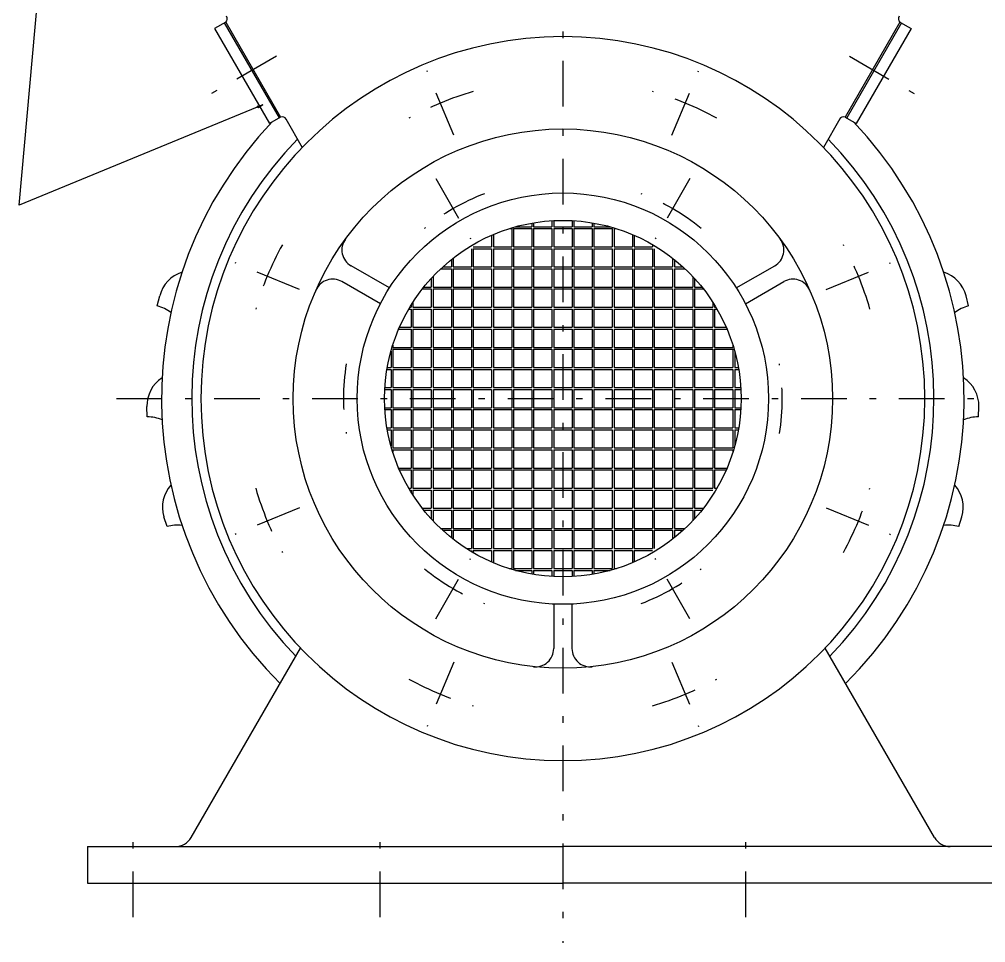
# Model space of a CAD drawing. Header units: millimetres. Extents: x -305 to 2715, y -1492 to 658.
# Drawn here: x 1827 to 2355, y -184 to 321 of the extents above; entities that cross this region are included whole.
import ezdxf

# ---------------------------------------------------------------- set-up
doc = ezdxf.new("R2010")
doc.units = ezdxf.units.MM
doc.header["$LTSCALE"] = 5
doc.linetypes.add('CSN_CERCHOVANA', pattern=[10.7, 5, -2.5, 0.7, -2.5])
for name, color, linetype in [('KOTY', 4, 'Continuous'), ('OSY', 1, 'CSN_CERCHOVANA'), ('SILNA', 7, 'Continuous')]:
    doc.layers.add(name, color=color, linetype=linetype)
doc.styles.add('ZVVZ', font='romand.shx', dxfattribs={"height": 15})
doc.dimstyles.new('PROFI_CSN', dxfattribs={"dimscale": 0, "dimtxt": 3, "dimasz": 3, "dimexe": 1, "dimexo": 0, "dimgap": 1.5, "dimtad": 1, "dimlfac": -1, "dimrnd": 0.5, "dimzin": 9, "dimlunit": 6, "dimtxsty": 'ZVVZ', "dimblk": 'PRCLFILL', "dimcen": 0, "dimclrd": 256, "dimclre": 256, "dimclrt": 256, "dimadec": 1, "dimazin": 2, "dimtm": 1e-09, "dimtfac": 0.6, "dimtmove": 0, "dimatfit": 0, "dimldrblk": 'PRCLFILL', "dimfxl": 0, "dimarcsym": 0})

# ---------------------------------------------------------------- blocks, each defined once
blk = doc.blocks.new('PRCLFILL')
at = {"ltscale": 20}
for p, q in [((-1, 0.17), (0, 0)), ((-1, -0.17), (-1, 0.17)), ((0, 0), (-1, -0.17))]:
    blk.add_line(p, q, dxfattribs=at)
at = {"color": 0, "ltscale": 20}
for p, q in [((-1, 0.15), (-0.87, 0.15)), ((-1, 0.1), (-0.57, 0.1)), ((-1, 0.05), (-0.27, 0.05)), ((-1, 0), (-0.03, 0)), ((-1, -0.05), (-0.33, -0.05)), ((-1, -0.1), (-0.63, -0.1)), ((-1, -0.15), (-0.93, -0.15))]:
    blk.add_line(p, q, dxfattribs=at)

msp = doc.modelspace()

# ---------------------------------------------------------------- linework, layer by layer
at = {"layer": 'OSY'}
for p, q in [((2123.822, 405.367), (2123.822, -183.967)), ((1967.099, 300.93), (1929.625, 279.295)), ((2280.544, 300.93), (2318.018, 279.295)), ((2064.148, 257.676), (2049.556, 292.904)), ((2183.495, 257.676), (2198.087, 292.904)), ((2054.289, 234.045), (2073.354, 201.023)), ((2193.354, 234.045), (2174.289, 201.023)), ((1979.757, 173.284), (1944.529, 187.877)), ((2267.886, 173.284), (2303.115, 187.877)), ((1879.642, 113.611), (2374.413, 113.611)), ((1979.757, 53.937), (1944.529, 39.345)), ((2267.886, 53.937), (2303.115, 39.345)), ((2054.289, -6.823), (2073.354, 26.199)), ((2193.354, -6.823), (2174.289, 26.199)), ((2064.148, -30.454), (2049.556, -65.682)), ((2183.495, -30.454), (2198.087, -65.682)), ((1888.822, -170.002), (1888.822, -118.474)), ((2023.822, -170.002), (2023.822, -118.474)), ((2223.822, -170.002), (2223.822, -118.474))]:
    msp.add_line(p, q, dxfattribs=at)
for radius, start, end in [(175, 106.25477, 118.74523), (175, 61.25477, 73.74523), (120, 110.88728, 129.11272), (120, 50.88728, 69.11272), (175, 151.25477, 163.74523), (175, 16.25477, 28.74523), (120, 170.88728, 189.11272), (120, 350.88728, 9.11272), (175, 196.25477, 208.74523), (175, 331.25477, 343.74523), (120, 230.88728, 249.11272), (120, 290.88728, 309.11272), (175, 241.25477, 253.74523), (175, 286.25477, 298.74523)]:
    msp.add_arc((2123.822, 113.611), radius, start, end, dxfattribs=at)
at = {"layer": 'SILNA'}
for p, q in [((1939.421, 319.592), (1933.359, 316.092)), ((1938.555, 319.092), (1968.555, 267.13)), ((1939.421, 319.592), (1969.421, 267.63)), ((2308.222, 319.592), (2278.222, 267.63)), ((2309.088, 319.092), (2279.088, 267.13)), ((2308.222, 319.592), (2314.284, 316.092)), ((1933.359, 316.092), (1963.359, 264.13)), ((2314.284, 316.092), (2284.284, 264.13)), ((1969.421, 267.63), (1963.359, 264.13)), ((1972.303, 266.638), (1981.299, 251.057)), ((2275.34, 266.638), (2266.344, 251.057)), ((2278.222, 267.63), (2284.284, 264.13)), ((2094.599, 206.629), (2095.839, 206.629)), ((2095.839, 206.629), (2095.839, 196.629)), ((2096.839, 206.629), (2106.839, 206.629)), ((2096.839, 206.629), (2096.839, 196.629)), ((2097.997, 207.629), (2106.839, 207.629)), ((2106.839, 209.621), (2106.839, 207.629)), ((2106.839, 206.629), (2106.839, 196.629)), ((2107.839, 209.792), (2107.839, 207.629)), ((2107.839, 207.629), (2117.839, 207.629)), ((2107.839, 206.629), (2107.839, 196.629)), ((2107.839, 206.629), (2117.839, 206.629)), ((2117.839, 210.927), (2117.839, 207.629)), ((2117.839, 206.629), (2117.839, 196.629)), ((2118.839, 210.984), (2118.839, 207.629)), ((2118.839, 207.629), (2128.839, 207.629)), ((2118.839, 206.629), (2128.839, 206.629)), ((2118.839, 206.629), (2118.839, 196.629)), ((2128.839, 210.982), (2128.839, 207.629)), ((2128.839, 206.629), (2128.839, 196.629)), ((2129.839, 210.925), (2129.839, 207.629)), ((2129.839, 207.629), (2139.839, 207.629)), ((2129.839, 206.629), (2139.839, 206.629)), ((2129.839, 206.629), (2129.839, 196.629)), ((2139.839, 209.786), (2139.839, 207.629)), ((2139.839, 206.629), (2139.839, 196.629)), ((2140.839, 209.614), (2140.839, 207.629)), ((2140.839, 207.629), (2149.647, 207.629)), ((2140.839, 206.629), (2150.839, 206.629)), ((2140.839, 206.629), (2140.839, 196.629)), ((2150.839, 206.629), (2150.839, 196.629)), ((2151.839, 206.629), (2151.839, 196.629)), ((2151.839, 206.629), (2153.044, 206.629)), ((2084.839, 202.979), (2084.839, 196.629)), ((2085.839, 203.408), (2085.839, 196.629)), ((2161.839, 203.394), (2161.839, 196.629)), ((2162.839, 202.963), (2162.839, 196.629)), ((2073.839, 195.629), (2073.839, 185.629)), ((2074.839, 196.629), (2084.839, 196.629)), ((2074.839, 195.629), (2084.839, 195.629)), ((2074.839, 195.629), (2074.839, 185.629)), ((2084.839, 195.629), (2084.839, 185.629)), ((2085.839, 196.629), (2095.839, 196.629)), ((2085.839, 195.629), (2085.839, 185.629)), ((2085.839, 195.629), (2095.839, 195.629)), ((2095.839, 195.629), (2095.839, 185.629)), ((2096.839, 196.629), (2106.839, 196.629)), ((2096.839, 195.629), (2096.839, 185.629)), ((2096.839, 195.629), (2106.839, 195.629)), ((2106.839, 195.629), (2106.839, 185.629)), ((2107.839, 196.629), (2117.839, 196.629)), ((2107.839, 195.629), (2107.839, 185.629)), ((2107.839, 195.629), (2117.839, 195.629)), ((2117.839, 195.629), (2117.839, 185.629)), ((2118.839, 196.629), (2128.839, 196.629)), ((2118.839, 195.629), (2118.839, 185.629)), ((2118.839, 195.629), (2128.839, 195.629)), ((2128.839, 195.629), (2128.839, 185.629)), ((2129.839, 196.629), (2139.839, 196.629)), ((2129.839, 195.629), (2139.839, 195.629)), ((2129.839, 195.629), (2129.839, 185.629)), ((2139.839, 195.629), (2139.839, 185.629)), ((2140.839, 196.629), (2150.839, 196.629)), ((2140.839, 195.629), (2140.839, 185.629)), ((2140.839, 195.629), (2150.839, 195.629)), ((2150.839, 195.629), (2150.839, 185.629)), ((2151.839, 196.629), (2161.839, 196.629)), ((2151.839, 195.629), (2151.839, 185.629)), ((2151.839, 195.629), (2161.839, 195.629)), ((2161.839, 195.629), (2161.839, 185.629)), ((2162.839, 196.629), (2172.839, 196.629)), ((2162.839, 195.629), (2162.839, 185.629)), ((2162.839, 195.629), (2172.839, 195.629)), ((2172.839, 197.893), (2172.839, 196.629)), ((2172.839, 195.629), (2172.839, 185.629)), ((2173.839, 195.629), (2173.839, 185.629)), ((2063.839, 190.477), (2063.839, 185.629)), ((2183.839, 190.449), (2183.839, 185.629)), ((2028.99, 174.135), (2007.954, 186.281)), ((2058.097, 185.629), (2062.839, 185.629)), ((2062.839, 189.686), (2062.839, 185.629)), ((2063.839, 185.629), (2073.839, 185.629)), ((2074.839, 185.629), (2084.839, 185.629)), ((2085.839, 185.629), (2095.839, 185.629)), ((2096.839, 185.629), (2106.839, 185.629)), ((2107.839, 185.629), (2117.839, 185.629)), ((2118.839, 185.629), (2128.839, 185.629)), ((2129.839, 185.629), (2139.839, 185.629)), ((2140.839, 185.629), (2150.839, 185.629)), ((2151.839, 185.629), (2161.839, 185.629)), ((2162.839, 185.629), (2172.839, 185.629)), ((2173.839, 185.629), (2183.839, 185.629)), ((2184.839, 189.658), (2184.839, 185.629)), ((2184.839, 185.629), (2189.546, 185.629)), ((2218.653, 174.135), (2239.69, 186.281)), ((2052.839, 180.452), (2052.839, 174.629)), ((2057.018, 184.629), (2062.839, 184.629)), ((2062.839, 184.629), (2062.839, 174.629)), ((2063.839, 184.629), (2073.839, 184.629)), ((2063.839, 184.629), (2063.839, 174.629)), ((2073.839, 184.629), (2073.839, 174.629)), ((2074.839, 184.629), (2084.839, 184.629)), ((2074.839, 184.629), (2074.839, 174.629)), ((2084.839, 184.629), (2084.839, 174.629)), ((2085.839, 184.629), (2095.839, 184.629)), ((2085.839, 184.629), (2085.839, 174.629)), ((2095.839, 184.629), (2095.839, 174.629)), ((2096.839, 184.629), (2106.839, 184.629)), ((2096.839, 184.629), (2096.839, 174.629)), ((2106.839, 184.629), (2106.839, 174.629)), ((2107.839, 184.629), (2107.839, 174.629)), ((2107.839, 184.629), (2117.839, 184.629)), ((2117.839, 184.629), (2117.839, 174.629)), ((2118.839, 184.629), (2128.839, 184.629)), ((2118.839, 184.629), (2118.839, 174.629)), ((2128.839, 184.629), (2128.839, 174.629)), ((2129.839, 184.629), (2139.839, 184.629)), ((2129.839, 184.629), (2129.839, 174.629)), ((2139.839, 184.629), (2139.839, 174.629)), ((2140.839, 184.629), (2150.839, 184.629)), ((2140.839, 184.629), (2140.839, 174.629)), ((2150.839, 184.629), (2150.839, 174.629)), ((2151.839, 184.629), (2161.839, 184.629)), ((2151.839, 184.629), (2151.839, 174.629)), ((2161.839, 184.629), (2161.839, 174.629)), ((2162.839, 184.629), (2172.839, 184.629)), ((2162.839, 184.629), (2162.839, 174.629)), ((2172.839, 184.629), (2172.839, 174.629)), ((2173.839, 184.629), (2183.839, 184.629)), ((2173.839, 184.629), (2173.839, 174.629)), ((2183.839, 184.629), (2183.839, 174.629)), ((2184.839, 184.629), (2184.839, 174.629)), ((2184.839, 184.629), (2190.626, 184.629)), ((2194.839, 180.415), (2194.839, 174.629)), ((2023.99, 165.475), (2002.954, 177.621)), ((2047.775, 174.629), (2051.839, 174.629)), ((2051.839, 179.374), (2051.839, 174.629)), ((2052.839, 174.629), (2062.839, 174.629)), ((2063.839, 174.629), (2073.839, 174.629)), ((2074.839, 174.629), (2084.839, 174.629)), ((2085.839, 174.629), (2095.839, 174.629)), ((2096.839, 174.629), (2106.839, 174.629)), ((2107.839, 174.629), (2117.839, 174.629)), ((2118.839, 174.629), (2128.839, 174.629)), ((2129.839, 174.629), (2139.839, 174.629)), ((2140.839, 174.629), (2150.839, 174.629)), ((2151.839, 174.629), (2161.839, 174.629)), ((2162.839, 174.629), (2172.839, 174.629)), ((2173.839, 174.629), (2183.839, 174.629)), ((2184.839, 174.629), (2194.839, 174.629)), ((2195.839, 179.335), (2195.839, 174.629)), ((2195.839, 174.629), (2199.868, 174.629)), ((2223.653, 165.475), (2244.69, 177.621)), ((2046.983, 173.629), (2051.839, 173.629)), ((2051.839, 173.629), (2051.839, 163.629)), ((2052.839, 173.629), (2062.839, 173.629)), ((2052.839, 173.629), (2052.839, 163.629)), ((2062.839, 173.629), (2062.839, 163.629)), ((2063.839, 173.629), (2063.839, 163.629)), ((2063.839, 173.629), (2073.839, 173.629)), ((2073.839, 173.629), (2073.839, 163.629)), ((2074.839, 173.629), (2084.839, 173.629)), ((2074.839, 173.629), (2074.839, 163.629)), ((2084.839, 173.629), (2084.839, 163.629)), ((2085.839, 173.629), (2085.839, 163.629)), ((2085.839, 173.629), (2095.839, 173.629)), ((2095.839, 173.629), (2095.839, 163.629)), ((2096.839, 173.629), (2106.839, 173.629)), ((2096.839, 173.629), (2096.839, 163.629)), ((2106.839, 173.629), (2106.839, 163.629)), ((2107.839, 173.629), (2107.839, 163.629)), ((2107.839, 173.629), (2117.839, 173.629)), ((2117.839, 173.629), (2117.839, 163.629)), ((2118.839, 173.629), (2118.839, 163.629)), ((2118.839, 173.629), (2128.839, 173.629)), ((2128.839, 173.629), (2128.839, 163.629)), ((2129.839, 173.629), (2139.839, 173.629)), ((2129.839, 173.629), (2129.839, 163.629)), ((2139.839, 173.629), (2139.839, 163.629)), ((2140.839, 173.629), (2140.839, 163.629)), ((2140.839, 173.629), (2150.839, 173.629)), ((2150.839, 173.629), (2150.839, 163.629)), ((2151.839, 173.629), (2161.839, 173.629)), ((2151.839, 173.629), (2151.839, 163.629)), ((2161.839, 173.629), (2161.839, 163.629)), ((2162.839, 173.629), (2162.839, 163.629)), ((2162.839, 173.629), (2172.839, 173.629)), ((2172.839, 173.629), (2172.839, 163.629)), ((2173.839, 173.629), (2183.839, 173.629)), ((2173.839, 173.629), (2173.839, 163.629)), ((2183.839, 173.629), (2183.839, 163.629)), ((2184.839, 173.629), (2184.839, 163.629)), ((2184.839, 173.629), (2194.839, 173.629)), ((2194.839, 173.629), (2194.839, 163.629)), ((2195.839, 173.629), (2195.839, 163.629)), ((2195.839, 173.629), (2200.66, 173.629)), ((2040.839, 164.799), (2040.839, 163.629)), ((2041.839, 166.385), (2041.839, 163.629)), ((2205.839, 166.331), (2205.839, 163.629)), ((2206.839, 164.741), (2206.839, 163.629)), ((2039.539, 162.629), (2040.839, 162.629)), ((2040.129, 163.629), (2040.839, 163.629)), ((2040.839, 162.629), (2040.839, 152.629)), ((2041.839, 163.629), (2051.839, 163.629)), ((2041.839, 162.629), (2041.839, 152.629)), ((2041.839, 162.629), (2051.839, 162.629)), ((2051.839, 162.629), (2051.839, 152.629)), ((2052.839, 163.629), (2062.839, 163.629)), ((2052.839, 162.629), (2062.839, 162.629)), ((2052.839, 162.629), (2052.839, 152.629)), ((2062.839, 162.629), (2062.839, 152.629)), ((2063.839, 163.629), (2073.839, 163.629)), ((2063.839, 162.629), (2073.839, 162.629)), ((2063.839, 162.629), (2063.839, 152.629)), ((2073.839, 162.629), (2073.839, 152.629)), ((2074.839, 163.629), (2084.839, 163.629)), ((2074.839, 162.629), (2084.839, 162.629)), ((2074.839, 162.629), (2074.839, 152.629)), ((2084.839, 162.629), (2084.839, 152.629)), ((2085.839, 163.629), (2095.839, 163.629)), ((2085.839, 162.629), (2095.839, 162.629)), ((2085.839, 162.629), (2085.839, 152.629)), ((2095.839, 162.629), (2095.839, 152.629)), ((2096.839, 163.629), (2106.839, 163.629)), ((2096.839, 162.629), (2106.839, 162.629)), ((2096.839, 162.629), (2096.839, 152.629)), ((2106.839, 162.629), (2106.839, 152.629)), ((2107.839, 163.629), (2117.839, 163.629)), ((2107.839, 162.629), (2107.839, 152.629)), ((2107.839, 162.629), (2117.839, 162.629)), ((2117.839, 162.629), (2117.839, 152.629)), ((2118.839, 163.629), (2128.839, 163.629)), ((2118.839, 162.629), (2128.839, 162.629)), ((2118.839, 162.629), (2118.839, 152.629)), ((2128.839, 162.629), (2128.839, 152.629)), ((2129.839, 163.629), (2139.839, 163.629)), ((2129.839, 162.629), (2139.839, 162.629)), ((2129.839, 162.629), (2129.839, 152.629)), ((2139.839, 162.629), (2139.839, 152.629)), ((2140.839, 163.629), (2150.839, 163.629)), ((2140.839, 162.629), (2150.839, 162.629)), ((2140.839, 162.629), (2140.839, 152.629)), ((2150.839, 162.629), (2150.839, 152.629)), ((2151.839, 163.629), (2161.839, 163.629)), ((2151.839, 162.629), (2161.839, 162.629)), ((2151.839, 162.629), (2151.839, 152.629)), ((2161.839, 162.629), (2161.839, 152.629)), ((2162.839, 163.629), (2172.839, 163.629)), ((2162.839, 162.629), (2172.839, 162.629)), ((2162.839, 162.629), (2162.839, 152.629)), ((2172.839, 162.629), (2172.839, 152.629)), ((2173.839, 163.629), (2183.839, 163.629)), ((2173.839, 162.629), (2183.839, 162.629)), ((2173.839, 162.629), (2173.839, 152.629)), ((2183.839, 162.629), (2183.839, 152.629)), ((2184.839, 163.629), (2194.839, 163.629)), ((2184.839, 162.629), (2184.839, 152.629)), ((2184.839, 162.629), (2194.839, 162.629)), ((2194.839, 162.629), (2194.839, 152.629)), ((2195.839, 163.629), (2205.839, 163.629)), ((2195.839, 162.629), (2205.839, 162.629)), ((2195.839, 162.629), (2195.839, 152.629)), ((2205.839, 162.629), (2205.839, 152.629)), ((2206.839, 163.629), (2207.515, 163.629)), ((2206.839, 162.629), (2206.839, 152.629)), ((2206.839, 162.629), (2208.104, 162.629)), ((2034.039, 151.629), (2040.839, 151.629)), ((2034.469, 152.629), (2040.839, 152.629)), ((2040.839, 151.629), (2040.839, 141.629)), ((2041.839, 152.629), (2051.839, 152.629)), ((2041.839, 151.629), (2041.839, 141.629)), ((2041.839, 151.629), (2051.839, 151.629)), ((2051.839, 151.629), (2051.839, 141.629)), ((2052.839, 152.629), (2062.839, 152.629)), ((2052.839, 151.629), (2052.839, 141.629)), ((2052.839, 151.629), (2062.839, 151.629)), ((2062.839, 151.629), (2062.839, 141.629)), ((2063.839, 152.629), (2073.839, 152.629)), ((2063.839, 151.629), (2063.839, 141.629)), ((2063.839, 151.629), (2073.839, 151.629)), ((2073.839, 151.629), (2073.839, 141.629)), ((2074.839, 152.629), (2084.839, 152.629)), ((2074.839, 151.629), (2074.839, 141.629)), ((2074.839, 151.629), (2084.839, 151.629)), ((2084.839, 151.629), (2084.839, 141.629)), ((2085.839, 152.629), (2095.839, 152.629)), ((2085.839, 151.629), (2085.839, 141.629)), ((2085.839, 151.629), (2095.839, 151.629)), ((2095.839, 151.629), (2095.839, 141.629)), ((2096.839, 152.629), (2106.839, 152.629)), ((2096.839, 151.629), (2096.839, 141.629)), ((2096.839, 151.629), (2106.839, 151.629)), ((2106.839, 151.629), (2106.839, 141.629)), ((2107.839, 152.629), (2117.839, 152.629)), ((2107.839, 151.629), (2107.839, 141.629)), ((2107.839, 151.629), (2117.839, 151.629)), ((2117.839, 151.629), (2117.839, 141.629)), ((2118.839, 152.629), (2128.839, 152.629)), ((2118.839, 151.629), (2118.839, 141.629)), ((2118.839, 151.629), (2128.839, 151.629)), ((2128.839, 151.629), (2128.839, 141.629)), ((2129.839, 152.629), (2139.839, 152.629)), ((2129.839, 151.629), (2129.839, 141.629)), ((2129.839, 151.629), (2139.839, 151.629)), ((2139.839, 151.629), (2139.839, 141.629)), ((2140.839, 152.629), (2150.839, 152.629)), ((2140.839, 151.629), (2140.839, 141.629)), ((2140.839, 151.629), (2150.839, 151.629)), ((2150.839, 151.629), (2150.839, 141.629)), ((2151.839, 152.629), (2161.839, 152.629)), ((2151.839, 151.629), (2151.839, 141.629)), ((2151.839, 151.629), (2161.839, 151.629)), ((2161.839, 151.629), (2161.839, 141.629)), ((2162.839, 152.629), (2172.839, 152.629)), ((2162.839, 151.629), (2162.839, 141.629)), ((2162.839, 151.629), (2172.839, 151.629)), ((2172.839, 151.629), (2172.839, 141.629)), ((2173.839, 152.629), (2183.839, 152.629)), ((2173.839, 151.629), (2173.839, 141.629)), ((2173.839, 151.629), (2183.839, 151.629)), ((2183.839, 151.629), (2183.839, 141.629)), ((2184.839, 152.629), (2194.839, 152.629)), ((2184.839, 151.629), (2184.839, 141.629)), ((2184.839, 151.629), (2194.839, 151.629)), ((2194.839, 151.629), (2194.839, 141.629)), ((2195.839, 152.629), (2205.839, 152.629)), ((2195.839, 151.629), (2195.839, 141.629)), ((2195.839, 151.629), (2205.839, 151.629)), ((2205.839, 151.629), (2205.839, 141.629)), ((2206.839, 152.629), (2213.174, 152.629)), ((2206.839, 151.629), (2206.839, 141.629)), ((2206.839, 151.629), (2213.604, 151.629)), ((2030.839, 142.946), (2030.839, 141.629)), ((2216.839, 142.834), (2216.839, 141.629)), ((2029.839, 139.564), (2029.839, 130.629)), ((2030.839, 141.629), (2040.839, 141.629)), ((2030.839, 140.629), (2030.839, 130.629)), ((2030.839, 140.629), (2040.839, 140.629)), ((2040.839, 140.629), (2040.839, 130.629)), ((2041.839, 141.629), (2051.839, 141.629)), ((2041.839, 140.629), (2041.839, 130.629)), ((2041.839, 140.629), (2051.839, 140.629)), ((2051.839, 140.629), (2051.839, 130.629)), ((2052.839, 141.629), (2062.839, 141.629)), ((2052.839, 140.629), (2062.839, 140.629)), ((2052.839, 140.629), (2052.839, 130.629)), ((2062.839, 140.629), (2062.839, 130.629)), ((2063.839, 141.629), (2073.839, 141.629)), ((2063.839, 140.629), (2073.839, 140.629)), ((2063.839, 140.629), (2063.839, 130.629)), ((2073.839, 140.629), (2073.839, 130.629)), ((2074.839, 141.629), (2084.839, 141.629)), ((2074.839, 140.629), (2084.839, 140.629)), ((2074.839, 140.629), (2074.839, 130.629)), ((2084.839, 140.629), (2084.839, 130.629)), ((2085.839, 141.629), (2095.839, 141.629)), ((2085.839, 140.629), (2095.839, 140.629)), ((2085.839, 140.629), (2085.839, 130.629)), ((2095.839, 140.629), (2095.839, 130.629)), ((2096.839, 141.629), (2106.839, 141.629)), ((2096.839, 140.629), (2106.839, 140.629)), ((2096.839, 140.629), (2096.839, 130.629)), ((2106.839, 140.629), (2106.839, 130.629)), ((2107.839, 141.629), (2117.839, 141.629)), ((2107.839, 140.629), (2107.839, 130.629)), ((2107.839, 140.629), (2117.839, 140.629)), ((2117.839, 140.629), (2117.839, 130.629)), ((2118.839, 141.629), (2128.839, 141.629)), ((2118.839, 140.629), (2128.839, 140.629)), ((2118.839, 140.629), (2118.839, 130.629)), ((2128.839, 140.629), (2128.839, 130.629)), ((2129.839, 141.629), (2139.839, 141.629)), ((2129.839, 140.629), (2139.839, 140.629)), ((2129.839, 140.629), (2129.839, 130.629)), ((2139.839, 140.629), (2139.839, 130.629)), ((2140.839, 141.629), (2150.839, 141.629)), ((2140.839, 140.629), (2150.839, 140.629)), ((2140.839, 140.629), (2140.839, 130.629)), ((2150.839, 140.629), (2150.839, 130.629)), ((2151.839, 141.629), (2161.839, 141.629)), ((2151.839, 140.629), (2161.839, 140.629)), ((2151.839, 140.629), (2151.839, 130.629)), ((2161.839, 140.629), (2161.839, 130.629)), ((2162.839, 141.629), (2172.839, 141.629)), ((2162.839, 140.629), (2172.839, 140.629)), ((2162.839, 140.629), (2162.839, 130.629)), ((2172.839, 140.629), (2172.839, 130.629)), ((2173.839, 141.629), (2183.839, 141.629)), ((2173.839, 140.629), (2183.839, 140.629)), ((2173.839, 140.629), (2173.839, 130.629)), ((2183.839, 140.629), (2183.839, 130.629)), ((2184.839, 141.629), (2194.839, 141.629)), ((2184.839, 140.629), (2184.839, 130.629)), ((2184.839, 140.629), (2194.839, 140.629)), ((2194.839, 140.629), (2194.839, 130.629)), ((2195.839, 141.629), (2205.839, 141.629)), ((2195.839, 140.629), (2205.839, 140.629)), ((2195.839, 140.629), (2195.839, 130.629)), ((2205.839, 140.629), (2205.839, 130.629)), ((2206.839, 141.629), (2216.839, 141.629)), ((2206.839, 140.629), (2216.839, 140.629)), ((2206.839, 140.629), (2206.839, 130.629)), ((2216.839, 140.629), (2216.839, 130.629)), ((2217.839, 139.436), (2217.839, 130.629)), ((2027.646, 129.629), (2029.839, 129.629)), ((2027.818, 130.629), (2029.839, 130.629)), ((2029.839, 129.629), (2029.839, 119.629)), ((2030.839, 130.629), (2040.839, 130.629)), ((2030.839, 129.629), (2030.839, 119.629)), ((2030.839, 129.629), (2040.839, 129.629)), ((2040.839, 129.629), (2040.839, 119.629)), ((2041.839, 130.629), (2051.839, 130.629)), ((2041.839, 129.629), (2041.839, 119.629)), ((2041.839, 129.629), (2051.839, 129.629)), ((2051.839, 129.629), (2051.839, 119.629)), ((2052.839, 130.629), (2062.839, 130.629)), ((2052.839, 129.629), (2062.839, 129.629)), ((2052.839, 129.629), (2052.839, 119.629)), ((2062.839, 129.629), (2062.839, 119.629)), ((2063.839, 130.629), (2073.839, 130.629)), ((2063.839, 129.629), (2063.839, 119.629)), ((2063.839, 129.629), (2073.839, 129.629)), ((2073.839, 129.629), (2073.839, 119.629)), ((2074.839, 130.629), (2084.839, 130.629)), ((2074.839, 129.629), (2084.839, 129.629)), ((2074.839, 129.629), (2074.839, 119.629)), ((2084.839, 129.629), (2084.839, 119.629)), ((2085.839, 130.629), (2095.839, 130.629)), ((2085.839, 129.629), (2085.839, 119.629)), ((2085.839, 129.629), (2095.839, 129.629)), ((2095.839, 129.629), (2095.839, 119.629)), ((2096.839, 130.629), (2106.839, 130.629)), ((2096.839, 129.629), (2106.839, 129.629)), ((2096.839, 129.629), (2096.839, 119.629)), ((2106.839, 129.629), (2106.839, 119.629)), ((2107.839, 130.629), (2117.839, 130.629)), ((2107.839, 129.629), (2107.839, 119.629)), ((2107.839, 129.629), (2117.839, 129.629)), ((2117.839, 129.629), (2117.839, 119.629)), ((2118.839, 130.629), (2128.839, 130.629)), ((2118.839, 129.629), (2118.839, 119.629)), ((2118.839, 129.629), (2128.839, 129.629)), ((2128.839, 129.629), (2128.839, 119.629)), ((2129.839, 130.629), (2139.839, 130.629)), ((2129.839, 129.629), (2139.839, 129.629)), ((2129.839, 129.629), (2129.839, 119.629)), ((2139.839, 129.629), (2139.839, 119.629)), ((2140.839, 130.629), (2150.839, 130.629)), ((2140.839, 129.629), (2140.839, 119.629)), ((2140.839, 129.629), (2150.839, 129.629)), ((2150.839, 129.629), (2150.839, 119.629)), ((2151.839, 130.629), (2161.839, 130.629)), ((2151.839, 129.629), (2161.839, 129.629)), ((2151.839, 129.629), (2151.839, 119.629)), ((2161.839, 129.629), (2161.839, 119.629)), ((2162.839, 130.629), (2172.839, 130.629)), ((2162.839, 129.629), (2162.839, 119.629)), ((2162.839, 129.629), (2172.839, 129.629)), ((2172.839, 129.629), (2172.839, 119.629)), ((2173.839, 130.629), (2183.839, 130.629)), ((2173.839, 129.629), (2183.839, 129.629)), ((2173.839, 129.629), (2173.839, 119.629)), ((2183.839, 129.629), (2183.839, 119.629)), ((2184.839, 130.629), (2194.839, 130.629)), ((2184.839, 129.629), (2184.839, 119.629)), ((2184.839, 129.629), (2194.839, 129.629)), ((2194.839, 129.629), (2194.839, 119.629)), ((2195.839, 130.629), (2205.839, 130.629)), ((2195.839, 129.629), (2195.839, 119.629)), ((2195.839, 129.629), (2205.839, 129.629)), ((2205.839, 129.629), (2205.839, 119.629)), ((2206.839, 130.629), (2216.839, 130.629)), ((2206.839, 129.629), (2216.839, 129.629)), ((2206.839, 129.629), (2206.839, 119.629)), ((2216.839, 129.629), (2216.839, 119.629)), ((2217.839, 130.629), (2219.825, 130.629)), ((2217.839, 129.629), (2217.839, 119.629)), ((2217.839, 129.629), (2219.997, 129.629)), ((2026.451, 118.629), (2029.839, 118.629)), ((2026.508, 119.629), (2029.839, 119.629)), ((2029.839, 118.629), (2029.839, 108.629)), ((2030.839, 119.629), (2040.839, 119.629)), ((2030.839, 118.629), (2030.839, 108.629)), ((2030.839, 118.629), (2040.839, 118.629)), ((2040.839, 118.629), (2040.839, 108.629)), ((2041.839, 119.629), (2051.839, 119.629)), ((2041.839, 118.629), (2041.839, 108.629)), ((2041.839, 118.629), (2051.839, 118.629)), ((2051.839, 118.629), (2051.839, 108.629)), ((2052.839, 119.629), (2062.839, 119.629)), ((2052.839, 118.629), (2062.839, 118.629)), ((2052.839, 118.629), (2052.839, 108.629)), ((2062.839, 118.629), (2062.839, 108.629)), ((2063.839, 119.629), (2073.839, 119.629)), ((2063.839, 118.629), (2073.839, 118.629)), ((2063.839, 118.629), (2063.839, 108.629)), ((2073.839, 118.629), (2073.839, 108.629)), ((2074.839, 119.629), (2084.839, 119.629)), ((2074.839, 118.629), (2084.839, 118.629)), ((2074.839, 118.629), (2074.839, 108.629)), ((2084.839, 118.629), (2084.839, 108.629)), ((2085.839, 119.629), (2095.839, 119.629)), ((2085.839, 118.629), (2095.839, 118.629)), ((2085.839, 118.629), (2085.839, 108.629)), ((2095.839, 118.629), (2095.839, 108.629)), ((2096.839, 119.629), (2106.839, 119.629)), ((2096.839, 118.629), (2106.839, 118.629)), ((2096.839, 118.629), (2096.839, 108.629)), ((2106.839, 118.629), (2106.839, 108.629)), ((2107.839, 119.629), (2117.839, 119.629)), ((2107.839, 118.629), (2107.839, 108.629)), ((2107.839, 118.629), (2117.839, 118.629)), ((2117.839, 118.629), (2117.839, 108.629)), ((2118.839, 119.629), (2128.839, 119.629)), ((2118.839, 118.629), (2128.839, 118.629)), ((2118.839, 118.629), (2118.839, 108.629)), ((2128.839, 118.629), (2128.839, 108.629)), ((2129.839, 119.629), (2139.839, 119.629)), ((2129.839, 118.629), (2139.839, 118.629)), ((2129.839, 118.629), (2129.839, 108.629)), ((2139.839, 118.629), (2139.839, 108.629)), ((2140.839, 119.629), (2150.839, 119.629)), ((2140.839, 118.629), (2150.839, 118.629)), ((2140.839, 118.629), (2140.839, 108.629)), ((2150.839, 118.629), (2150.839, 108.629)), ((2151.839, 119.629), (2161.839, 119.629)), ((2151.839, 118.629), (2161.839, 118.629)), ((2151.839, 118.629), (2151.839, 108.629)), ((2161.839, 118.629), (2161.839, 108.629)), ((2162.839, 119.629), (2172.839, 119.629)), ((2162.839, 118.629), (2172.839, 118.629)), ((2162.839, 118.629), (2162.839, 108.629)), ((2172.839, 118.629), (2172.839, 108.629)), ((2173.839, 119.629), (2183.839, 119.629)), ((2173.839, 118.629), (2183.839, 118.629)), ((2173.839, 118.629), (2173.839, 108.629)), ((2183.839, 118.629), (2183.839, 108.629)), ((2184.839, 119.629), (2194.839, 119.629)), ((2184.839, 118.629), (2184.839, 108.629)), ((2184.839, 118.629), (2194.839, 118.629)), ((2194.839, 118.629), (2194.839, 108.629)), ((2195.839, 119.629), (2205.839, 119.629)), ((2195.839, 118.629), (2205.839, 118.629)), ((2195.839, 118.629), (2195.839, 108.629)), ((2205.839, 118.629), (2205.839, 108.629)), ((2206.839, 119.629), (2216.839, 119.629)), ((2206.839, 118.629), (2216.839, 118.629)), ((2206.839, 118.629), (2206.839, 108.629)), ((2216.839, 118.629), (2216.839, 108.629)), ((2217.839, 119.629), (2221.136, 119.629)), ((2217.839, 118.629), (2217.839, 108.629)), ((2217.839, 118.629), (2221.193, 118.629)), ((2026.449, 108.629), (2029.839, 108.629)), ((2026.505, 107.629), (2029.839, 107.629)), ((2029.839, 107.629), (2029.839, 97.629)), ((2030.839, 108.629), (2040.839, 108.629)), ((2030.839, 107.629), (2030.839, 97.629)), ((2030.839, 107.629), (2040.839, 107.629)), ((2040.839, 107.629), (2040.839, 97.629)), ((2041.839, 108.629), (2051.839, 108.629)), ((2041.839, 107.629), (2041.839, 97.629)), ((2041.839, 107.629), (2051.839, 107.629)), ((2051.839, 107.629), (2051.839, 97.629)), ((2052.839, 108.629), (2062.839, 108.629)), ((2052.839, 107.629), (2052.839, 97.629)), ((2052.839, 107.629), (2062.839, 107.629)), ((2062.839, 107.629), (2062.839, 97.629)), ((2063.839, 108.629), (2073.839, 108.629)), ((2063.839, 107.629), (2063.839, 97.629)), ((2063.839, 107.629), (2073.839, 107.629)), ((2073.839, 107.629), (2073.839, 97.629)), ((2074.839, 108.629), (2084.839, 108.629)), ((2074.839, 107.629), (2084.839, 107.629)), ((2074.839, 107.629), (2074.839, 97.629)), ((2084.839, 107.629), (2084.839, 97.629)), ((2085.839, 108.629), (2095.839, 108.629)), ((2085.839, 107.629), (2085.839, 97.629)), ((2085.839, 107.629), (2095.839, 107.629)), ((2095.839, 107.629), (2095.839, 97.629)), ((2096.839, 108.629), (2106.839, 108.629)), ((2096.839, 107.629), (2096.839, 97.629)), ((2096.839, 107.629), (2106.839, 107.629)), ((2106.839, 107.629), (2106.839, 97.629)), ((2107.839, 108.629), (2117.839, 108.629)), ((2107.839, 107.629), (2107.839, 97.629)), ((2107.839, 107.629), (2117.839, 107.629)), ((2117.839, 107.629), (2117.839, 97.629)), ((2118.839, 108.629), (2128.839, 108.629)), ((2118.839, 107.629), (2118.839, 97.629)), ((2118.839, 107.629), (2128.839, 107.629)), ((2128.839, 107.629), (2128.839, 97.629)), ((2129.839, 108.629), (2139.839, 108.629)), ((2129.839, 107.629), (2139.839, 107.629)), ((2129.839, 107.629), (2129.839, 97.629)), ((2139.839, 107.629), (2139.839, 97.629)), ((2140.839, 108.629), (2150.839, 108.629)), ((2140.839, 107.629), (2140.839, 97.629)), ((2140.839, 107.629), (2150.839, 107.629)), ((2150.839, 107.629), (2150.839, 97.629)), ((2151.839, 108.629), (2161.839, 108.629)), ((2151.839, 107.629), (2151.839, 97.629)), ((2151.839, 107.629), (2161.839, 107.629)), ((2161.839, 107.629), (2161.839, 97.629)), ((2162.839, 108.629), (2172.839, 108.629)), ((2162.839, 107.629), (2162.839, 97.629)), ((2162.839, 107.629), (2172.839, 107.629)), ((2172.839, 107.629), (2172.839, 97.629)), ((2173.839, 108.629), (2183.839, 108.629)), ((2173.839, 107.629), (2183.839, 107.629)), ((2173.839, 107.629), (2173.839, 97.629)), ((2183.839, 107.629), (2183.839, 97.629)), ((2184.839, 108.629), (2194.839, 108.629)), ((2184.839, 107.629), (2184.839, 97.629)), ((2184.839, 107.629), (2194.839, 107.629)), ((2194.839, 107.629), (2194.839, 97.629)), ((2195.839, 108.629), (2205.839, 108.629)), ((2195.839, 107.629), (2195.839, 97.629)), ((2195.839, 107.629), (2205.839, 107.629)), ((2205.839, 107.629), (2205.839, 97.629)), ((2206.839, 108.629), (2216.839, 108.629)), ((2206.839, 107.629), (2206.839, 97.629)), ((2206.839, 107.629), (2216.839, 107.629)), ((2216.839, 107.629), (2216.839, 97.629)), ((2217.839, 108.629), (2221.194, 108.629)), ((2217.839, 107.629), (2217.839, 97.629)), ((2217.839, 107.629), (2221.138, 107.629)), ((2027.641, 97.629), (2029.839, 97.629)), ((2027.812, 96.629), (2029.839, 96.629)), ((2029.839, 96.629), (2029.839, 87.658)), ((2030.839, 97.629), (2040.839, 97.629)), ((2030.839, 96.629), (2030.839, 86.629)), ((2030.839, 96.629), (2040.839, 96.629)), ((2040.839, 96.629), (2040.839, 86.629)), ((2041.839, 97.629), (2051.839, 97.629)), ((2041.839, 96.629), (2041.839, 86.629)), ((2041.839, 96.629), (2051.839, 96.629)), ((2051.839, 96.629), (2051.839, 86.629)), ((2052.839, 97.629), (2062.839, 97.629)), ((2052.839, 96.629), (2062.839, 96.629)), ((2052.839, 96.629), (2052.839, 86.629)), ((2062.839, 96.629), (2062.839, 86.629)), ((2063.839, 97.629), (2073.839, 97.629)), ((2063.839, 96.629), (2073.839, 96.629)), ((2063.839, 96.629), (2063.839, 86.629)), ((2073.839, 96.629), (2073.839, 86.629)), ((2074.839, 97.629), (2084.839, 97.629)), ((2074.839, 96.629), (2084.839, 96.629)), ((2074.839, 96.629), (2074.839, 86.629)), ((2084.839, 96.629), (2084.839, 86.629)), ((2085.839, 97.629), (2095.839, 97.629)), ((2085.839, 96.629), (2095.839, 96.629)), ((2085.839, 96.629), (2085.839, 86.629)), ((2095.839, 96.629), (2095.839, 86.629)), ((2096.839, 97.629), (2106.839, 97.629)), ((2096.839, 96.629), (2106.839, 96.629)), ((2096.839, 96.629), (2096.839, 86.629)), ((2106.839, 96.629), (2106.839, 86.629)), ((2107.839, 97.629), (2117.839, 97.629)), ((2107.839, 96.629), (2107.839, 86.629)), ((2107.839, 96.629), (2117.839, 96.629)), ((2117.839, 96.629), (2117.839, 86.629)), ((2118.839, 97.629), (2128.839, 97.629)), ((2118.839, 96.629), (2128.839, 96.629)), ((2118.839, 96.629), (2118.839, 86.629)), ((2128.839, 96.629), (2128.839, 86.629)), ((2129.839, 97.629), (2139.839, 97.629)), ((2129.839, 96.629), (2139.839, 96.629)), ((2129.839, 96.629), (2129.839, 86.629)), ((2139.839, 96.629), (2139.839, 86.629)), ((2140.839, 97.629), (2150.839, 97.629)), ((2140.839, 96.629), (2150.839, 96.629)), ((2140.839, 96.629), (2140.839, 86.629)), ((2150.839, 96.629), (2150.839, 86.629)), ((2151.839, 97.629), (2161.839, 97.629)), ((2151.839, 96.629), (2161.839, 96.629)), ((2151.839, 96.629), (2151.839, 86.629)), ((2161.839, 96.629), (2161.839, 86.629)), ((2162.839, 97.629), (2172.839, 97.629)), ((2162.839, 96.629), (2172.839, 96.629)), ((2162.839, 96.629), (2162.839, 86.629)), ((2172.839, 96.629), (2172.839, 86.629)), ((2173.839, 97.629), (2183.839, 97.629)), ((2173.839, 96.629), (2183.839, 96.629)), ((2173.839, 96.629), (2173.839, 86.629)), ((2183.839, 96.629), (2183.839, 86.629)), ((2184.839, 97.629), (2194.839, 97.629)), ((2184.839, 96.629), (2184.839, 86.629)), ((2184.839, 96.629), (2194.839, 96.629)), ((2194.839, 96.629), (2194.839, 86.629)), ((2195.839, 97.629), (2205.839, 97.629)), ((2195.839, 96.629), (2205.839, 96.629)), ((2195.839, 96.629), (2195.839, 86.629)), ((2205.839, 96.629), (2205.839, 86.629)), ((2206.839, 97.629), (2216.839, 97.629)), ((2206.839, 96.629), (2216.839, 96.629)), ((2206.839, 96.629), (2206.839, 86.629)), ((2216.839, 96.629), (2216.839, 86.629)), ((2217.839, 97.629), (2220.003, 97.629)), ((2217.839, 96.629), (2217.839, 87.786)), ((2217.839, 96.629), (2219.831, 96.629)), ((2030.839, 86.629), (2040.839, 86.629)), ((2030.839, 85.629), (2040.839, 85.629)), ((2030.839, 85.629), (2030.839, 84.276)), ((2040.839, 85.629), (2040.839, 75.629)), ((2041.839, 86.629), (2051.839, 86.629)), ((2041.839, 85.629), (2041.839, 75.629)), ((2041.839, 85.629), (2051.839, 85.629)), ((2051.839, 85.629), (2051.839, 75.629)), ((2052.839, 86.629), (2062.839, 86.629)), ((2052.839, 85.629), (2062.839, 85.629)), ((2052.839, 85.629), (2052.839, 75.629)), ((2062.839, 85.629), (2062.839, 75.629)), ((2063.839, 86.629), (2073.839, 86.629)), ((2063.839, 85.629), (2063.839, 75.629)), ((2063.839, 85.629), (2073.839, 85.629)), ((2073.839, 85.629), (2073.839, 75.629)), ((2074.839, 86.629), (2084.839, 86.629)), ((2074.839, 85.629), (2084.839, 85.629)), ((2074.839, 85.629), (2074.839, 75.629)), ((2084.839, 85.629), (2084.839, 75.629)), ((2085.839, 86.629), (2095.839, 86.629)), ((2085.839, 85.629), (2085.839, 75.629)), ((2085.839, 85.629), (2095.839, 85.629)), ((2095.839, 85.629), (2095.839, 75.629)), ((2096.839, 86.629), (2106.839, 86.629)), ((2096.839, 85.629), (2106.839, 85.629)), ((2096.839, 85.629), (2096.839, 75.629)), ((2106.839, 85.629), (2106.839, 75.629)), ((2107.839, 86.629), (2117.839, 86.629)), ((2107.839, 85.629), (2107.839, 75.629)), ((2107.839, 85.629), (2117.839, 85.629)), ((2117.839, 85.629), (2117.839, 75.629)), ((2118.839, 86.629), (2128.839, 86.629)), ((2118.839, 85.629), (2118.839, 75.629)), ((2118.839, 85.629), (2128.839, 85.629)), ((2128.839, 85.629), (2128.839, 75.629)), ((2129.839, 86.629), (2139.839, 86.629)), ((2129.839, 85.629), (2139.839, 85.629)), ((2129.839, 85.629), (2129.839, 75.629)), ((2139.839, 85.629), (2139.839, 75.629)), ((2140.839, 86.629), (2150.839, 86.629)), ((2140.839, 85.629), (2140.839, 75.629)), ((2140.839, 85.629), (2150.839, 85.629)), ((2150.839, 85.629), (2150.839, 75.629)), ((2151.839, 86.629), (2161.839, 86.629)), ((2151.839, 85.629), (2161.839, 85.629)), ((2151.839, 85.629), (2151.839, 75.629)), ((2161.839, 85.629), (2161.839, 75.629)), ((2162.839, 86.629), (2172.839, 86.629)), ((2162.839, 85.629), (2162.839, 75.629)), ((2162.839, 85.629), (2172.839, 85.629)), ((2172.839, 85.629), (2172.839, 75.629)), ((2173.839, 86.629), (2183.839, 86.629)), ((2173.839, 85.629), (2183.839, 85.629)), ((2173.839, 85.629), (2173.839, 75.629)), ((2183.839, 85.629), (2183.839, 75.629)), ((2184.839, 86.629), (2194.839, 86.629)), ((2184.839, 85.629), (2184.839, 75.629)), ((2184.839, 85.629), (2194.839, 85.629)), ((2194.839, 85.629), (2194.839, 75.629)), ((2195.839, 86.629), (2205.839, 86.629)), ((2195.839, 85.629), (2195.839, 75.629)), ((2195.839, 85.629), (2205.839, 85.629)), ((2205.839, 85.629), (2205.839, 75.629)), ((2206.839, 86.629), (2216.839, 86.629)), ((2206.839, 85.629), (2216.839, 85.629)), ((2206.839, 85.629), (2206.839, 75.629)), ((2216.839, 85.629), (2216.839, 84.388)), ((2034.024, 75.629), (2040.839, 75.629)), ((2034.454, 74.629), (2040.839, 74.629)), ((2040.839, 74.629), (2040.839, 64.629)), ((2041.839, 75.629), (2051.839, 75.629)), ((2041.839, 74.629), (2041.839, 64.629)), ((2041.839, 74.629), (2051.839, 74.629)), ((2051.839, 74.629), (2051.839, 64.629)), ((2052.839, 75.629), (2062.839, 75.629)), ((2052.839, 74.629), (2062.839, 74.629)), ((2052.839, 74.629), (2052.839, 64.629)), ((2062.839, 74.629), (2062.839, 64.629)), ((2063.839, 75.629), (2073.839, 75.629)), ((2063.839, 74.629), (2073.839, 74.629)), ((2063.839, 74.629), (2063.839, 64.629)), ((2073.839, 74.629), (2073.839, 64.629)), ((2074.839, 75.629), (2084.839, 75.629)), ((2074.839, 74.629), (2084.839, 74.629)), ((2074.839, 74.629), (2074.839, 64.629)), ((2084.839, 74.629), (2084.839, 64.629)), ((2085.839, 75.629), (2095.839, 75.629)), ((2085.839, 74.629), (2095.839, 74.629)), ((2085.839, 74.629), (2085.839, 64.629)), ((2095.839, 74.629), (2095.839, 64.629)), ((2096.839, 75.629), (2106.839, 75.629)), ((2096.839, 74.629), (2106.839, 74.629)), ((2096.839, 74.629), (2096.839, 64.629)), ((2106.839, 74.629), (2106.839, 64.629)), ((2107.839, 75.629), (2117.839, 75.629)), ((2107.839, 74.629), (2107.839, 64.629)), ((2107.839, 74.629), (2117.839, 74.629)), ((2117.839, 74.629), (2117.839, 64.629)), ((2118.839, 75.629), (2128.839, 75.629)), ((2118.839, 74.629), (2128.839, 74.629)), ((2118.839, 74.629), (2118.839, 64.629)), ((2128.839, 74.629), (2128.839, 64.629)), ((2129.839, 75.629), (2139.839, 75.629)), ((2129.839, 74.629), (2139.839, 74.629)), ((2129.839, 74.629), (2129.839, 64.629)), ((2139.839, 74.629), (2139.839, 64.629)), ((2140.839, 75.629), (2150.839, 75.629)), ((2140.839, 74.629), (2150.839, 74.629)), ((2140.839, 74.629), (2140.839, 64.629)), ((2150.839, 74.629), (2150.839, 64.629)), ((2151.839, 75.629), (2161.839, 75.629)), ((2151.839, 74.629), (2161.839, 74.629)), ((2151.839, 74.629), (2151.839, 64.629)), ((2161.839, 74.629), (2161.839, 64.629)), ((2162.839, 75.629), (2172.839, 75.629)), ((2162.839, 74.629), (2172.839, 74.629)), ((2162.839, 74.629), (2162.839, 64.629)), ((2172.839, 74.629), (2172.839, 64.629)), ((2173.839, 75.629), (2183.839, 75.629)), ((2173.839, 74.629), (2183.839, 74.629)), ((2173.839, 74.629), (2173.839, 64.629)), ((2183.839, 74.629), (2183.839, 64.629)), ((2184.839, 75.629), (2194.839, 75.629)), ((2184.839, 74.629), (2184.839, 64.629)), ((2184.839, 74.629), (2194.839, 74.629)), ((2194.839, 74.629), (2194.839, 64.629)), ((2195.839, 75.629), (2205.839, 75.629)), ((2195.839, 74.629), (2205.839, 74.629)), ((2195.839, 74.629), (2195.839, 64.629)), ((2205.839, 74.629), (2205.839, 64.629)), ((2206.839, 75.629), (2213.619, 75.629)), ((2206.839, 74.629), (2213.19, 74.629)), ((2206.839, 74.629), (2206.839, 64.629)), ((2039.519, 64.629), (2040.839, 64.629)), ((2040.108, 63.629), (2040.839, 63.629)), ((2040.839, 63.629), (2040.839, 62.423)), ((2041.839, 64.629), (2051.839, 64.629)), ((2041.839, 63.629), (2051.839, 63.629)), ((2041.839, 63.629), (2041.839, 60.836)), ((2051.839, 63.629), (2051.839, 53.629)), ((2052.839, 64.629), (2062.839, 64.629)), ((2052.839, 63.629), (2052.839, 53.629)), ((2052.839, 63.629), (2062.839, 63.629)), ((2062.839, 63.629), (2062.839, 53.629)), ((2063.839, 64.629), (2073.839, 64.629)), ((2063.839, 63.629), (2063.839, 53.629)), ((2063.839, 63.629), (2073.839, 63.629)), ((2073.839, 63.629), (2073.839, 53.629)), ((2074.839, 64.629), (2084.839, 64.629)), ((2074.839, 63.629), (2074.839, 53.629)), ((2074.839, 63.629), (2084.839, 63.629)), ((2084.839, 63.629), (2084.839, 53.629)), ((2085.839, 64.629), (2095.839, 64.629)), ((2085.839, 63.629), (2085.839, 53.629)), ((2085.839, 63.629), (2095.839, 63.629)), ((2095.839, 63.629), (2095.839, 53.629)), ((2096.839, 64.629), (2106.839, 64.629)), ((2096.839, 63.629), (2096.839, 53.629)), ((2096.839, 63.629), (2106.839, 63.629)), ((2106.839, 63.629), (2106.839, 53.629)), ((2107.839, 64.629), (2117.839, 64.629)), ((2107.839, 63.629), (2107.839, 53.629)), ((2107.839, 63.629), (2117.839, 63.629)), ((2117.839, 63.629), (2117.839, 53.629)), ((2118.839, 64.629), (2128.839, 64.629)), ((2118.839, 63.629), (2118.839, 53.629)), ((2118.839, 63.629), (2128.839, 63.629)), ((2128.839, 63.629), (2128.839, 53.629)), ((2129.839, 64.629), (2139.839, 64.629)), ((2129.839, 63.629), (2139.839, 63.629)), ((2129.839, 63.629), (2129.839, 53.629)), ((2139.839, 63.629), (2139.839, 53.629)), ((2140.839, 64.629), (2150.839, 64.629)), ((2140.839, 63.629), (2140.839, 53.629)), ((2140.839, 63.629), (2150.839, 63.629)), ((2150.839, 63.629), (2150.839, 53.629)), ((2151.839, 64.629), (2161.839, 64.629)), ((2151.839, 63.629), (2151.839, 53.629)), ((2151.839, 63.629), (2161.839, 63.629)), ((2161.839, 63.629), (2161.839, 53.629)), ((2162.839, 64.629), (2172.839, 64.629)), ((2162.839, 63.629), (2162.839, 53.629)), ((2162.839, 63.629), (2172.839, 63.629)), ((2172.839, 63.629), (2172.839, 53.629)), ((2173.839, 64.629), (2183.839, 64.629)), ((2173.839, 63.629), (2173.839, 53.629)), ((2173.839, 63.629), (2183.839, 63.629)), ((2183.839, 63.629), (2183.839, 53.629)), ((2184.839, 64.629), (2194.839, 64.629)), ((2184.839, 63.629), (2184.839, 53.629)), ((2184.839, 63.629), (2194.839, 63.629)), ((2194.839, 63.629), (2194.839, 53.629)), ((2195.839, 64.629), (2205.839, 64.629)), ((2195.839, 63.629), (2195.839, 53.629)), ((2195.839, 63.629), (2205.839, 63.629)), ((2206.839, 64.629), (2208.125, 64.629)), ((2046.956, 53.629), (2051.839, 53.629)), ((2052.839, 53.629), (2062.839, 53.629)), ((2063.839, 53.629), (2073.839, 53.629)), ((2074.839, 53.629), (2084.839, 53.629)), ((2085.839, 53.629), (2095.839, 53.629)), ((2096.839, 53.629), (2106.839, 53.629)), ((2107.839, 53.629), (2117.839, 53.629)), ((2118.839, 53.629), (2128.839, 53.629)), ((2129.839, 53.629), (2139.839, 53.629)), ((2140.839, 53.629), (2150.839, 53.629)), ((2151.839, 53.629), (2161.839, 53.629)), ((2162.839, 53.629), (2172.839, 53.629)), ((2173.839, 53.629), (2183.839, 53.629)), ((2184.839, 53.629), (2194.839, 53.629)), ((2195.839, 53.629), (2200.688, 53.629)), ((2047.747, 52.629), (2051.839, 52.629)), ((2051.839, 52.629), (2051.839, 47.848)), ((2052.839, 52.629), (2062.839, 52.629)), ((2052.839, 52.629), (2052.839, 46.77)), ((2062.839, 52.629), (2062.839, 42.629)), ((2063.839, 52.629), (2073.839, 52.629)), ((2063.839, 52.629), (2063.839, 42.629)), ((2073.839, 52.629), (2073.839, 42.629)), ((2074.839, 52.629), (2084.839, 52.629)), ((2074.839, 52.629), (2074.839, 42.629)), ((2084.839, 52.629), (2084.839, 42.629)), ((2085.839, 52.629), (2095.839, 52.629)), ((2085.839, 52.629), (2085.839, 42.629)), ((2095.839, 52.629), (2095.839, 42.629)), ((2096.839, 52.629), (2106.839, 52.629)), ((2096.839, 52.629), (2096.839, 42.629)), ((2106.839, 52.629), (2106.839, 42.629)), ((2107.839, 52.629), (2107.839, 42.629)), ((2107.839, 52.629), (2117.839, 52.629)), ((2117.839, 52.629), (2117.839, 42.629)), ((2118.839, 52.629), (2128.839, 52.629)), ((2118.839, 52.629), (2118.839, 42.629)), ((2128.839, 52.629), (2128.839, 42.629)), ((2129.839, 52.629), (2139.839, 52.629)), ((2129.839, 52.629), (2129.839, 42.629)), ((2139.839, 52.629), (2139.839, 42.629)), ((2140.839, 52.629), (2150.839, 52.629)), ((2140.839, 52.629), (2140.839, 42.629)), ((2150.839, 52.629), (2150.839, 42.629)), ((2151.839, 52.629), (2161.839, 52.629)), ((2151.839, 52.629), (2151.839, 42.629)), ((2161.839, 52.629), (2161.839, 42.629)), ((2162.839, 52.629), (2172.839, 52.629)), ((2162.839, 52.629), (2162.839, 42.629)), ((2172.839, 52.629), (2172.839, 42.629)), ((2173.839, 52.629), (2183.839, 52.629)), ((2173.839, 52.629), (2173.839, 42.629)), ((2183.839, 52.629), (2183.839, 42.629)), ((2184.839, 52.629), (2184.839, 42.629)), ((2184.839, 52.629), (2194.839, 52.629)), ((2194.839, 52.629), (2194.839, 46.807)), ((2195.839, 52.629), (2199.897, 52.629)), ((2195.839, 52.629), (2195.839, 47.886)), ((2056.98, 42.629), (2062.839, 42.629)), ((2063.839, 42.629), (2073.839, 42.629)), ((2074.839, 42.629), (2084.839, 42.629)), ((2085.839, 42.629), (2095.839, 42.629)), ((2096.839, 42.629), (2106.839, 42.629)), ((2107.839, 42.629), (2117.839, 42.629)), ((2118.839, 42.629), (2128.839, 42.629)), ((2129.839, 42.629), (2139.839, 42.629)), ((2140.839, 42.629), (2150.839, 42.629)), ((2151.839, 42.629), (2161.839, 42.629)), ((2162.839, 42.629), (2172.839, 42.629)), ((2173.839, 42.629), (2183.839, 42.629)), ((2184.839, 42.629), (2190.663, 42.629)), ((2058.059, 41.629), (2062.839, 41.629)), ((2062.839, 41.629), (2062.839, 37.536)), ((2063.839, 41.629), (2073.839, 41.629)), ((2063.839, 41.629), (2063.839, 36.745)), ((2073.839, 41.629), (2073.839, 31.629)), ((2074.839, 41.629), (2084.839, 41.629)), ((2074.839, 41.629), (2074.839, 31.629)), ((2084.839, 41.629), (2084.839, 31.629)), ((2085.839, 41.629), (2085.839, 31.629)), ((2085.839, 41.629), (2095.839, 41.629)), ((2095.839, 41.629), (2095.839, 31.629)), ((2096.839, 41.629), (2106.839, 41.629)), ((2096.839, 41.629), (2096.839, 31.629)), ((2106.839, 41.629), (2106.839, 31.629)), ((2107.839, 41.629), (2107.839, 31.629)), ((2107.839, 41.629), (2117.839, 41.629)), ((2117.839, 41.629), (2117.839, 31.629)), ((2118.839, 41.629), (2118.839, 31.629)), ((2118.839, 41.629), (2128.839, 41.629)), ((2128.839, 41.629), (2128.839, 31.629)), ((2129.839, 41.629), (2139.839, 41.629)), ((2129.839, 41.629), (2129.839, 31.629)), ((2139.839, 41.629), (2139.839, 31.629)), ((2140.839, 41.629), (2140.839, 31.629)), ((2140.839, 41.629), (2150.839, 41.629)), ((2150.839, 41.629), (2150.839, 31.629)), ((2151.839, 41.629), (2161.839, 41.629)), ((2151.839, 41.629), (2151.839, 31.629)), ((2161.839, 41.629), (2161.839, 31.629)), ((2162.839, 41.629), (2162.839, 31.629)), ((2162.839, 41.629), (2172.839, 41.629)), ((2172.839, 41.629), (2172.839, 31.629)), ((2173.839, 41.629), (2183.839, 41.629)), ((2173.839, 41.629), (2173.839, 31.629)), ((2183.839, 41.629), (2183.839, 36.773)), ((2184.839, 41.629), (2184.839, 37.564)), ((2184.839, 41.629), (2189.585, 41.629)), ((2071.047, 31.629), (2073.839, 31.629)), ((2073.839, 30.629), (2073.839, 29.897)), ((2074.839, 31.629), (2084.839, 31.629)), ((2074.839, 30.629), (2084.839, 30.629)), ((2074.839, 30.629), (2074.839, 29.308)), ((2084.839, 30.629), (2084.839, 24.243)), ((2085.839, 31.629), (2095.839, 31.629)), ((2085.839, 30.629), (2095.839, 30.629)), ((2085.839, 30.629), (2085.839, 23.813)), ((2095.839, 30.629), (2095.839, 20.629)), ((2096.839, 31.629), (2106.839, 31.629)), ((2096.839, 30.629), (2106.839, 30.629)), ((2096.839, 30.629), (2096.839, 20.629)), ((2106.839, 30.629), (2106.839, 20.629)), ((2107.839, 31.629), (2117.839, 31.629)), ((2107.839, 30.629), (2107.839, 20.629)), ((2107.839, 30.629), (2117.839, 30.629)), ((2117.839, 30.629), (2117.839, 20.629)), ((2118.839, 31.629), (2128.839, 31.629)), ((2118.839, 30.629), (2128.839, 30.629)), ((2118.839, 30.629), (2118.839, 20.629)), ((2128.839, 30.629), (2128.839, 20.629)), ((2129.839, 31.629), (2139.839, 31.629)), ((2129.839, 30.629), (2139.839, 30.629)), ((2129.839, 30.629), (2129.839, 20.629)), ((2139.839, 30.629), (2139.839, 20.629)), ((2140.839, 31.629), (2150.839, 31.629)), ((2140.839, 30.629), (2150.839, 30.629)), ((2140.839, 30.629), (2140.839, 20.629)), ((2150.839, 30.629), (2150.839, 20.629)), ((2151.839, 31.629), (2161.839, 31.629)), ((2151.839, 30.629), (2161.839, 30.629)), ((2151.839, 30.629), (2151.839, 20.629)), ((2161.839, 30.629), (2161.839, 23.828)), ((2162.839, 31.629), (2172.839, 31.629)), ((2162.839, 30.629), (2172.839, 30.629)), ((2162.839, 30.629), (2162.839, 24.258)), ((2094.487, 20.629), (2095.839, 20.629)), ((2096.839, 20.629), (2106.839, 20.629)), ((2097.869, 19.629), (2106.839, 19.629)), ((2106.839, 19.629), (2106.839, 17.601)), ((2107.839, 20.629), (2117.839, 20.629)), ((2107.839, 19.629), (2117.839, 19.629)), ((2107.839, 19.629), (2107.839, 17.43)), ((2117.839, 19.629), (2117.839, 16.295)), ((2118.839, 20.629), (2128.839, 20.629)), ((2118.839, 19.629), (2128.839, 19.629)), ((2118.839, 19.629), (2118.839, 16.238)), ((2128.839, 19.629), (2128.839, 16.24)), ((2129.839, 20.629), (2139.839, 20.629)), ((2129.839, 19.629), (2139.839, 19.629)), ((2129.839, 19.629), (2129.839, 16.297)), ((2139.839, 19.629), (2139.839, 17.436)), ((2140.839, 20.629), (2150.839, 20.629)), ((2140.839, 19.629), (2149.775, 19.629)), ((2140.839, 19.629), (2140.839, 17.608)), ((2151.839, 20.629), (2153.157, 20.629)), ((2118.822, 1.222), (2118.822, -23.068)), ((2128.822, 1.222), (2128.822, -23.068)), ((1920.543, -126.389), (1980.334, -22.827)), ((2327.101, -126.389), (2267.309, -22.827)), ((1863.822, -131.389), (2123.822, -131.389)), ((1863.822, -131.389), (1863.822, -151.389)), ((2383.822, -131.389), (2123.822, -131.389)), ((1863.822, -151.389), (2123.822, -151.389)), ((2383.822, -151.389), (2123.822, -151.389))]:
    msp.add_line(p, q, dxfattribs=at)
at = {"layer": 'SILNA', "linetype": 'Continuous'}
for p, q in [((1901.978, 164.345), (1903.278, 169.874)), ((2345.666, 164.345), (2344.365, 169.874)), ((1896.47, 103.611), (1896.256, 109.287)), ((1896.47, 103.611), (1896.256, 109.287)), ((2351.173, 103.611), (2351.387, 109.287)), ((1907.289, 43.595), (1905.575, 49.011)), ((2340.355, 43.595), (2342.068, 49.011))]:
    msp.add_line(p, q, dxfattribs=at).dxf.unprotected_set("ltscale", 0)
at = {"layer": 'SILNA'}
for radius in [147.5, 112.5, 97.5, 97.5]:
    msp.add_circle((2123.822, 113.611), radius, dxfattribs=at)
for centre, radius, start, end in [((1937.842, 321.451), 2.44, 310.3337, 32.34669), ((2309.801, 321.451), 2.44, 147.65331, 229.6663), ((2123.822, 113.611), 198, 90, 270), ((2123.822, 113.611), 198, 270, 90), ((2123.822, 113.611), 219.5, 136.38578, 225.20689), ((1970.242, 265.333), 2.44, 27.65331, 109.6663), ((2277.401, 265.333), 2.44, 70.3337, 152.34669), ((2123.822, 113.611), 219.5, 314.79311, 43.61422), ((2123.822, 113.611), 203, 135.63351, 223.97344), ((2123.822, 113.611), 203, 316.02656, 44.36649), ((2012.954, 194.941), 10, 143.73709, 240), ((2234.69, 194.941), 10, 300, 36.26291), ((1997.954, 168.96), 10, 60, 156.26291), ((2249.69, 168.96), 10, 23.73709, 120), ((2108.822, -23.068), 10, 263.73709, 0), ((2138.822, -23.068), 10, 180, 276.26291), ((1911.882, -121.389), 10, 270, 330), ((2335.761, -121.389), 10, 210, 270)]:
    msp.add_arc(centre, radius, start, end, dxfattribs=at)
at = {"layer": 'SILNA', "linetype": 'Continuous'}
for centre, radius, start, end in [((1920.968, 165.365), 18.255, 107.40914, 165.70066), ((2326.675, 165.365), 18.255, 14.29934, 72.59086), ((1896.151, 143.192), 21.941, 52.77547, 74.6), ((2351.492, 143.192), 21.941, 105.4, 127.22453), ((1914.508, 109.638), 18.255, 122.80914, 181.10066), ((2333.136, 109.638), 18.255, 358.89934, 57.19086), ((1896.47, 81.67), 21.941, 68.17547, 90), ((2351.173, 81.67), 21.941, 90, 111.82453), ((1923.078, 54.196), 18.255, 138.20914, 196.50066), ((2324.565, 54.196), 18.255, 343.49934, 41.79086), ((1913.115, 22.442), 21.941, 83.57547, 105.4), ((2334.528, 22.442), 21.941, 74.6, 96.42453)]:
    msp.add_arc(centre, radius, start, end, dxfattribs=at).dxf.unprotected_set("ltscale", 0)

# ---------------------------------------------------------------- leaders
at = {"layer": 'KOTY', "annotation_type": 0, "has_hookline": 1, "hookline_direction": 0, "text_width": 317.143}
msp.add_leader([(1959.757, 274.329), (1826.509, 219.362), (1846.486, 445.518), (1849.486, 445.518)], dimstyle='PROFI_CSN', override={"dimscale": 1, "dimlfac": 1}, dxfattribs=at)

doc.saveas('drawing.dxf')
